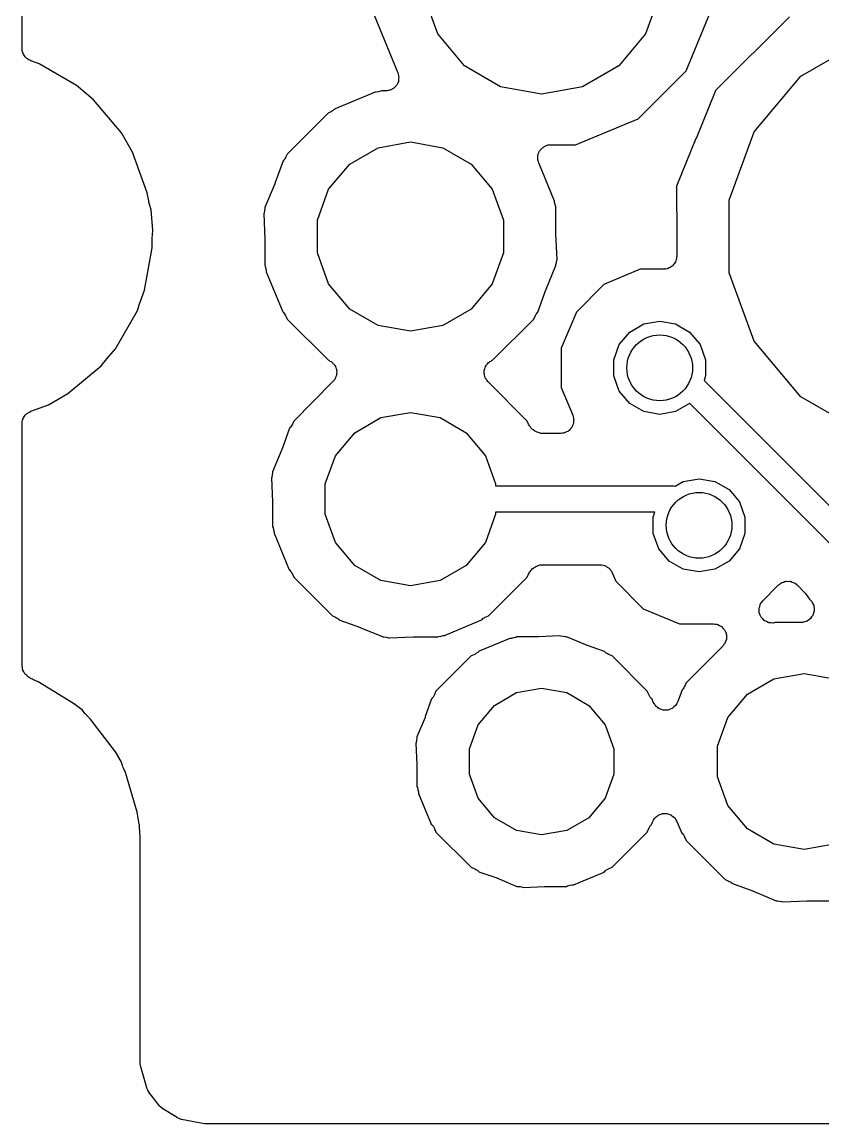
# Model space of a CAD drawing. Extents: x 240.1 to 314.9, y -176.2 to -102.8.
# Drawn here: x 240.08 to 247.83, y -176.23 to -165.56 of the extents above; entities that cross this region are included whole.
import ezdxf

# ---------------------------------------------------------------- set-up
doc = ezdxf.new("R2010")
doc.units = 0
doc.header["$MEASUREMENT"] = 0
doc.layers.add('BLACK', color=7, linetype='CONTINUOUS')

msp = doc.modelspace()

# ---------------------------------------------------------------- linework, layer by layer
at = {"layer": 'BLACK', "linetype": 'CONTINUOUS'}
for p, q in [((240.08, -165.82), (240.08, -163.356)), ((244.105, -165.68), (243.967, -165.302)), ((246.253, -165.302), (246.115, -165.68)), ((243.459, -165.428), (243.719, -166.055)), ((246.51, -166.035), (246.761, -165.428)), ((247.508, -165.514), (246.794, -166.228)), ((244.364, -165.989), (244.105, -165.68)), ((246.115, -165.68), (245.856, -165.989)), ((247.619, -166.089), (248.228, -165.737)), ((240.082, -165.831), (240.08, -165.82)), ((240.082, -165.842), (240.082, -165.831)), ((240.086, -165.852), (240.082, -165.842)), ((240.088, -165.863), (240.086, -165.852)), ((240.093, -165.873), (240.088, -165.863)), ((240.097, -165.883), (240.093, -165.873)), ((240.104, -165.892), (240.097, -165.883)), ((240.11, -165.902), (240.104, -165.892)), ((240.118, -165.909), (240.11, -165.902)), ((240.125, -165.917), (240.118, -165.909)), ((240.135, -165.923), (240.125, -165.917)), ((240.143, -165.93), (240.135, -165.923)), ((240.154, -165.934), (240.143, -165.93)), ((240.164, -165.939), (240.154, -165.934)), ((240.245, -165.969), (240.164, -165.939)), ((240.608, -166.178), (240.245, -165.969)), ((244.713, -166.191), (244.364, -165.989)), ((245.856, -165.989), (245.507, -166.191)), ((243.719, -166.055), (243.722, -166.069)), ((243.722, -166.069), (243.726, -166.082)), ((243.726, -166.082), (243.726, -166.09)), ((243.726, -166.09), (243.728, -166.099)), ((243.728, -166.099), (243.726, -166.112)), ((246.045, -166.5), (246.51, -166.035)), ((247.167, -166.628), (247.619, -166.089)), ((240.707, -166.262), (240.608, -166.178)), ((243.67, -166.211), (243.657, -166.217)), ((243.676, -166.206), (243.67, -166.211)), ((243.683, -166.201), (243.676, -166.206)), ((243.692, -166.191), (243.683, -166.201)), ((243.702, -166.181), (243.692, -166.191)), ((243.706, -166.174), (243.702, -166.181)), ((243.711, -166.168), (243.706, -166.174)), ((243.716, -166.155), (243.711, -166.168)), ((243.723, -166.142), (243.716, -166.155)), ((243.724, -166.134), (243.723, -166.142)), ((243.726, -166.126), (243.724, -166.134)), ((243.726, -166.112), (243.726, -166.126)), ((245.11, -166.261), (244.713, -166.191)), ((245.507, -166.191), (245.11, -166.261)), ((240.773, -166.317), (240.707, -166.262)), ((240.707, -166.262), (240.707, -166.262)), ((241.042, -166.638), (240.773, -166.317)), ((243.498, -166.244), (243.111, -166.405)), ((243.509, -166.244), (243.498, -166.244)), ((243.53, -166.239), (243.509, -166.244)), ((243.509, -166.244), (243.509, -166.244)), ((243.509, -166.244), (243.509, -166.244)), ((243.552, -166.234), (243.53, -166.239)), ((243.56, -166.231), (243.552, -166.234)), ((243.552, -166.234), (243.552, -166.234)), ((243.552, -166.234), (243.552, -166.234)), ((243.601, -166.231), (243.56, -166.231)), ((243.615, -166.229), (243.601, -166.231)), ((243.629, -166.228), (243.615, -166.229)), ((243.637, -166.225), (243.629, -166.228)), ((243.645, -166.223), (243.637, -166.225)), ((243.657, -166.217), (243.645, -166.223)), ((246.789, -166.236), (246.605, -166.692)), ((246.793, -166.23), (246.789, -166.236)), ((246.794, -166.228), (246.793, -166.23)), ((243.087, -166.425), (243.077, -166.429)), ((243.096, -166.417), (243.087, -166.425)), ((243.106, -166.411), (243.096, -166.417)), ((243.111, -166.405), (243.106, -166.411)), ((243.042, -166.446), (242.646, -166.842)), ((243.069, -166.434), (243.042, -166.446)), ((243.077, -166.429), (243.069, -166.434)), ((245.438, -166.751), (246.045, -166.5)), ((241.15, -166.825), (241.042, -166.638)), ((246.926, -167.288), (247.167, -166.628)), ((243.527, -166.78), (243.84, -166.725)), ((243.84, -166.725), (244.153, -166.78)), ((246.604, -166.692), (246.414, -167.152)), ((246.605, -166.692), (246.604, -166.692)), ((246.605, -166.692), (246.605, -166.692)), ((241.293, -167.218), (241.15, -166.825)), ((242.646, -166.842), (242.634, -166.869)), ((243.252, -166.939), (243.527, -166.78)), ((244.153, -166.78), (244.428, -166.939)), ((245.074, -166.856), (245.077, -166.848)), ((245.077, -166.848), (245.078, -166.84)), ((245.078, -166.84), (245.084, -166.828)), ((245.084, -166.828), (245.089, -166.814)), ((245.089, -166.814), (245.095, -166.808)), ((245.095, -166.808), (245.098, -166.801)), ((245.098, -166.801), (245.109, -166.791)), ((245.109, -166.791), (245.118, -166.781)), ((245.118, -166.781), (245.125, -166.777)), ((245.125, -166.777), (245.131, -166.771)), ((245.131, -166.771), (245.144, -166.766)), ((245.144, -166.766), (245.156, -166.759)), ((245.156, -166.759), (245.164, -166.757)), ((245.164, -166.757), (245.172, -166.754)), ((245.172, -166.754), (245.186, -166.753)), ((245.186, -166.753), (245.199, -166.751)), ((245.199, -166.751), (245.438, -166.751)), ((242.607, -166.909), (242.528, -167.126)), ((242.611, -166.906), (242.607, -166.909)), ((242.617, -166.896), (242.611, -166.906)), ((242.625, -166.887), (242.617, -166.896)), ((242.629, -166.877), (242.625, -166.887)), ((242.634, -166.869), (242.629, -166.877)), ((243.048, -167.183), (243.252, -166.939)), ((244.428, -166.939), (244.632, -167.183)), ((245.072, -166.884), (245.074, -166.87)), ((245.074, -166.892), (245.072, -166.884)), ((245.074, -166.87), (245.074, -166.856)), ((245.074, -166.9), (245.074, -166.892)), ((245.079, -166.913), (245.074, -166.9)), ((245.082, -166.927), (245.079, -166.913)), ((245.236, -167.298), (245.082, -166.927)), ((242.526, -167.131), (242.431, -167.36)), ((242.527, -167.128), (242.526, -167.131)), ((242.528, -167.126), (242.527, -167.128)), ((246.414, -167.152), (246.418, -167.65)), ((241.307, -167.295), (241.293, -167.218)), ((242.939, -167.481), (243.048, -167.183)), ((244.632, -167.183), (244.741, -167.481)), ((241.309, -167.301), (241.307, -167.295)), ((241.309, -167.306), (241.309, -167.301)), ((241.33, -167.382), (241.309, -167.306)), ((241.347, -167.58), (241.33, -167.382)), ((242.431, -167.368), (242.427, -167.39)), ((242.431, -167.36), (242.431, -167.368)), ((242.431, -167.368), (242.431, -167.368)), ((242.431, -167.368), (242.431, -167.368)), ((245.236, -167.309), (245.236, -167.298)), ((245.241, -167.33), (245.236, -167.309)), ((245.236, -167.309), (245.236, -167.309)), ((245.236, -167.309), (245.236, -167.309)), ((245.246, -167.352), (245.241, -167.33)), ((245.249, -167.36), (245.246, -167.352)), ((245.246, -167.352), (245.246, -167.352)), ((245.246, -167.352), (245.246, -167.352)), ((245.249, -167.608), (245.249, -167.36)), ((246.926, -167.992), (246.926, -167.288)), ((242.423, -167.411), (242.421, -167.419)), ((242.421, -167.419), (242.431, -167.667)), ((242.427, -167.39), (242.423, -167.411)), ((242.423, -167.411), (242.423, -167.411)), ((242.423, -167.411), (242.423, -167.411)), ((242.939, -167.799), (242.939, -167.481)), ((244.741, -167.481), (244.741, -167.799)), ((241.34, -167.658), (241.347, -167.58)), ((241.341, -167.664), (241.34, -167.658)), ((241.34, -167.669), (241.341, -167.664)), ((241.34, -167.748), (241.34, -167.669)), ((242.431, -167.667), (242.431, -167.67)), ((242.431, -167.67), (242.431, -167.672)), ((242.431, -167.672), (242.431, -167.92)), ((245.249, -167.61), (245.249, -167.608)), ((245.249, -167.613), (245.249, -167.61)), ((245.259, -167.861), (245.249, -167.613)), ((246.418, -167.65), (246.418, -167.65)), ((246.418, -167.65), (246.418, -167.651)), ((246.418, -167.651), (246.418, -167.831)), ((241.267, -168.16), (241.34, -167.748)), ((243.048, -168.097), (242.939, -167.799)), ((244.741, -167.799), (244.632, -168.097)), ((245.249, -167.912), (245.253, -167.89)), ((245.249, -167.92), (245.249, -167.912)), ((245.249, -167.912), (245.249, -167.912)), ((245.249, -167.912), (245.249, -167.912)), ((245.253, -167.89), (245.257, -167.869)), ((245.257, -167.869), (245.259, -167.861)), ((245.257, -167.869), (245.257, -167.869)), ((245.257, -167.869), (245.257, -167.869)), ((246.388, -167.912), (246.38, -167.919)), ((246.394, -167.903), (246.388, -167.912)), ((246.401, -167.894), (246.394, -167.903)), ((246.405, -167.884), (246.401, -167.894)), ((246.41, -167.874), (246.405, -167.884)), ((246.412, -167.863), (246.41, -167.874)), ((246.416, -167.853), (246.412, -167.863)), ((246.418, -167.831), (246.416, -167.841)), ((246.416, -167.841), (246.416, -167.853)), ((242.431, -167.92), (242.434, -167.928)), ((242.434, -167.928), (242.434, -167.928)), ((242.434, -167.928), (242.434, -167.928)), ((242.434, -167.928), (242.439, -167.95)), ((242.439, -167.95), (242.444, -167.971)), ((242.444, -167.971), (242.444, -167.971)), ((242.444, -167.971), (242.444, -167.971)), ((242.444, -167.971), (242.444, -167.982)), ((242.444, -167.982), (242.605, -168.369)), ((245.154, -168.149), (245.249, -167.92)), ((246.064, -167.957), (245.713, -168.103)), ((246.291, -167.957), (246.064, -167.957)), ((246.302, -167.956), (246.291, -167.957)), ((246.313, -167.956), (246.302, -167.956)), ((246.324, -167.952), (246.313, -167.956)), ((246.335, -167.95), (246.324, -167.952)), ((246.344, -167.944), (246.335, -167.95)), ((246.355, -167.94), (246.344, -167.944)), ((246.363, -167.933), (246.355, -167.94)), ((246.373, -167.928), (246.363, -167.933)), ((246.38, -167.919), (246.373, -167.928)), ((247.167, -168.652), (246.926, -167.992)), ((243.252, -168.341), (243.048, -168.097)), ((244.632, -168.097), (244.428, -168.341)), ((245.713, -168.103), (245.446, -168.37)), ((241.215, -168.301), (241.267, -168.16)), ((245.073, -168.371), (245.152, -168.154)), ((245.152, -168.154), (245.153, -168.152)), ((245.153, -168.152), (245.154, -168.149)), ((241.193, -168.363), (241.203, -168.335)), ((241.203, -168.335), (241.215, -168.301)), ((241.203, -168.335), (241.203, -168.335)), ((241.215, -168.301), (241.215, -168.301)), ((243.527, -168.5), (243.252, -168.341)), ((244.428, -168.341), (244.153, -168.5)), ((240.984, -168.726), (241.193, -168.363)), ((242.605, -168.369), (242.611, -168.374)), ((242.611, -168.374), (242.617, -168.384)), ((242.617, -168.384), (242.625, -168.393)), ((242.625, -168.393), (242.629, -168.403)), ((242.629, -168.403), (242.634, -168.411)), ((242.634, -168.411), (242.646, -168.438)), ((242.646, -168.438), (243.042, -168.834)), ((244.638, -168.834), (245.034, -168.438)), ((245.034, -168.438), (245.046, -168.411)), ((245.046, -168.411), (245.051, -168.403)), ((245.051, -168.403), (245.055, -168.393)), ((245.055, -168.393), (245.063, -168.384)), ((245.063, -168.384), (245.069, -168.374)), ((245.069, -168.374), (245.073, -168.371)), ((245.446, -168.37), (245.3, -168.721)), ((243.84, -168.555), (243.527, -168.5)), ((244.153, -168.5), (243.84, -168.555)), ((245.963, -168.564), (246.099, -168.486)), ((246.099, -168.486), (246.253, -168.459)), ((246.253, -168.459), (246.407, -168.486)), ((246.407, -168.486), (246.543, -168.564)), ((245.862, -168.684), (245.963, -168.564)), ((246.543, -168.564), (246.644, -168.684)), ((247.619, -169.191), (247.167, -168.652)), ((240.902, -168.823), (240.984, -168.726)), ((245.3, -168.721), (245.3, -169.099)), ((245.808, -168.832), (245.862, -168.684)), ((246.644, -168.684), (246.697, -168.832)), ((240.845, -168.891), (240.902, -168.823)), ((240.902, -168.823), (240.902, -168.823)), ((243.042, -168.834), (243.049, -168.837)), ((243.049, -168.837), (243.06, -168.845)), ((243.06, -168.845), (243.073, -168.85)), ((243.073, -168.85), (243.079, -168.856)), ((243.079, -168.856), (243.086, -168.861)), ((243.086, -168.861), (243.094, -168.872)), ((243.094, -168.872), (243.104, -168.882)), ((244.576, -168.882), (244.586, -168.872)), ((244.586, -168.872), (244.594, -168.861)), ((244.594, -168.861), (244.601, -168.856)), ((244.601, -168.856), (244.607, -168.85)), ((244.607, -168.85), (244.62, -168.845)), ((244.62, -168.845), (244.631, -168.837)), ((244.631, -168.837), (244.638, -168.834)), ((245.808, -168.988), (245.808, -168.832)), ((246.697, -168.832), (246.697, -168.988)), ((240.524, -169.16), (240.845, -168.891)), ((243.104, -168.882), (243.108, -168.889)), ((243.108, -168.889), (243.113, -168.896)), ((243.113, -168.896), (243.117, -168.909)), ((243.117, -168.909), (243.123, -168.922)), ((243.124, -168.982), (243.119, -168.995)), ((243.123, -168.922), (243.123, -168.93)), ((243.123, -168.93), (243.126, -168.938)), ((243.127, -168.966), (243.124, -168.974)), ((243.124, -168.974), (243.124, -168.982)), ((243.126, -168.938), (243.125, -168.952)), ((243.125, -168.952), (243.127, -168.966)), ((244.553, -168.966), (244.555, -168.952)), ((244.556, -168.974), (244.553, -168.966)), ((244.554, -168.938), (244.557, -168.93)), ((244.555, -168.952), (244.554, -168.938)), ((244.556, -168.982), (244.556, -168.974)), ((244.561, -168.995), (244.556, -168.982)), ((244.557, -168.922), (244.563, -168.909)), ((244.557, -168.93), (244.557, -168.922)), ((244.563, -168.909), (244.567, -168.896)), ((244.567, -168.896), (244.572, -168.889)), ((244.572, -168.889), (244.576, -168.882)), ((243.09, -169.044), (242.71, -169.425)), ((243.098, -169.033), (243.09, -169.044)), ((243.107, -169.023), (243.098, -169.033)), ((243.11, -169.015), (243.107, -169.023)), ((243.115, -169.008), (243.11, -169.015)), ((243.119, -168.995), (243.115, -169.008)), ((244.565, -169.008), (244.561, -168.995)), ((244.57, -169.015), (244.565, -169.008)), ((244.573, -169.023), (244.57, -169.015)), ((244.582, -169.033), (244.573, -169.023)), ((244.59, -169.044), (244.582, -169.033)), ((244.97, -169.425), (244.59, -169.044)), ((245.862, -169.136), (245.808, -168.988)), ((246.697, -168.988), (246.682, -169.032)), ((246.682, -169.032), (248.211, -170.561)), ((240.337, -169.268), (240.524, -169.16)), ((245.3, -169.099), (245.412, -169.369)), ((245.963, -169.256), (245.862, -169.136)), ((248.228, -169.543), (247.619, -169.191)), ((240.164, -169.331), (240.337, -169.268)), ((246.099, -169.334), (245.963, -169.256)), ((246.543, -169.256), (246.407, -169.334)), ((246.545, -169.254), (246.543, -169.256)), ((248.064, -170.774), (246.545, -169.254)), ((240.086, -169.418), (240.088, -169.407)), ((240.088, -169.407), (240.093, -169.398)), ((240.093, -169.398), (240.097, -169.387)), ((240.097, -169.387), (240.104, -169.379)), ((240.104, -169.379), (240.11, -169.369)), ((240.11, -169.369), (240.118, -169.362)), ((240.118, -169.362), (240.125, -169.353)), ((240.125, -169.353), (240.135, -169.348)), ((240.135, -169.348), (240.143, -169.341)), ((240.143, -169.341), (240.154, -169.337)), ((240.154, -169.337), (240.164, -169.331)), ((243.301, -169.538), (243.553, -169.392)), ((243.553, -169.392), (243.84, -169.342)), ((243.84, -169.342), (244.127, -169.392)), ((244.127, -169.392), (244.379, -169.538)), ((245.412, -169.369), (245.415, -169.383)), ((245.415, -169.383), (245.42, -169.396)), ((245.42, -169.396), (245.42, -169.404)), ((245.42, -169.404), (245.422, -169.412)), ((246.253, -169.361), (246.099, -169.334)), ((246.407, -169.334), (246.253, -169.361)), ((240.08, -169.451), (240.082, -169.44)), ((240.08, -171.792), (240.08, -169.451)), ((240.082, -169.429), (240.086, -169.418)), ((240.082, -169.44), (240.082, -169.429)), ((242.67, -169.495), (242.597, -169.695)), ((242.673, -169.492), (242.67, -169.495)), ((242.679, -169.483), (242.673, -169.492)), ((242.687, -169.475), (242.679, -169.483)), ((242.691, -169.464), (242.687, -169.475)), ((242.697, -169.455), (242.691, -169.464)), ((242.71, -169.425), (242.697, -169.455)), ((244.983, -169.455), (244.97, -169.425)), ((244.989, -169.464), (244.983, -169.455)), ((244.993, -169.475), (244.989, -169.464)), ((245.001, -169.483), (244.993, -169.475)), ((245.007, -169.492), (245.001, -169.483)), ((245.016, -169.499), (245.007, -169.492)), ((245.023, -169.507), (245.016, -169.499)), ((245.033, -169.512), (245.023, -169.507)), ((245.035, -169.514), (245.033, -169.512)), ((245.036, -169.515), (245.035, -169.514)), ((245.039, -169.517), (245.036, -169.515)), ((245.042, -169.519), (245.039, -169.517)), ((245.377, -169.515), (245.369, -169.519)), ((245.386, -169.505), (245.377, -169.515)), ((245.396, -169.495), (245.386, -169.505)), ((245.4, -169.488), (245.396, -169.495)), ((245.405, -169.481), (245.4, -169.488)), ((245.41, -169.468), (245.405, -169.481)), ((245.416, -169.456), (245.41, -169.468)), ((245.417, -169.448), (245.416, -169.456)), ((245.42, -169.44), (245.417, -169.448)), ((245.422, -169.412), (245.42, -169.426)), ((245.42, -169.426), (245.42, -169.44)), ((243.114, -169.761), (243.301, -169.538)), ((244.379, -169.538), (244.566, -169.761)), ((245.043, -169.519), (245.042, -169.519)), ((245.048, -169.522), (245.043, -169.519)), ((245.059, -169.531), (245.048, -169.522)), ((245.067, -169.533), (245.059, -169.531)), ((245.075, -169.537), (245.067, -169.533)), ((245.088, -169.54), (245.075, -169.537)), ((245.101, -169.544), (245.088, -169.54)), ((245.11, -169.544), (245.101, -169.544)), ((245.118, -169.545), (245.11, -169.544)), ((245.295, -169.545), (245.118, -169.545)), ((245.309, -169.543), (245.295, -169.545)), ((245.322, -169.542), (245.309, -169.543)), ((245.33, -169.539), (245.322, -169.542)), ((245.338, -169.537), (245.33, -169.539)), ((245.35, -169.53), (245.338, -169.537)), ((245.363, -169.525), (245.35, -169.53)), ((245.369, -169.519), (245.363, -169.525)), ((242.595, -169.701), (242.506, -169.915)), ((242.596, -169.698), (242.595, -169.701)), ((242.597, -169.695), (242.596, -169.698)), ((243.014, -170.034), (243.114, -169.761)), ((244.566, -169.761), (244.665, -170.034)), ((242.506, -169.924), (242.503, -169.946)), ((242.506, -169.915), (242.506, -169.924)), ((242.499, -169.967), (242.496, -169.977)), ((242.496, -169.977), (242.506, -170.208)), ((242.503, -169.946), (242.499, -169.967)), ((243.014, -170.326), (243.014, -170.034)), ((244.665, -170.034), (244.665, -170.053)), ((246.402, -170.054), (246.48, -170.01)), ((246.48, -170.01), (246.634, -169.983)), ((246.634, -169.983), (246.788, -170.01)), ((246.788, -170.01), (246.924, -170.088)), ((244.665, -170.053), (246.374, -170.053)), ((246.374, -170.053), (246.391, -170.052)), ((246.391, -170.052), (246.402, -170.054)), ((246.924, -170.088), (247.025, -170.208)), ((242.506, -170.208), (242.506, -170.211)), ((242.506, -170.211), (242.506, -170.214)), ((242.506, -170.214), (242.506, -170.445)), ((247.025, -170.208), (247.078, -170.356)), ((243.114, -170.599), (243.014, -170.326)), ((244.665, -170.326), (244.566, -170.599)), ((246.207, -170.307), (244.665, -170.307)), ((244.665, -170.307), (244.665, -170.326)), ((246.189, -170.356), (246.207, -170.307)), ((246.189, -170.512), (246.189, -170.356)), ((247.078, -170.356), (247.078, -170.512)), ((242.506, -170.445), (242.51, -170.454)), ((242.51, -170.454), (242.515, -170.476)), ((242.515, -170.476), (242.52, -170.497)), ((242.52, -170.497), (242.52, -170.509)), ((242.52, -170.509), (242.667, -170.863)), ((246.243, -170.66), (246.189, -170.512)), ((247.078, -170.512), (247.025, -170.66)), ((243.301, -170.822), (243.114, -170.599)), ((244.566, -170.599), (244.379, -170.822)), ((246.344, -170.78), (246.243, -170.66)), ((247.025, -170.66), (246.924, -170.78)), ((246.48, -170.858), (246.344, -170.78)), ((246.924, -170.78), (246.788, -170.858)), ((242.667, -170.863), (242.673, -170.868)), ((242.673, -170.868), (242.679, -170.877)), ((242.679, -170.877), (242.687, -170.885)), ((242.687, -170.885), (242.691, -170.896)), ((242.691, -170.896), (242.697, -170.905)), ((243.553, -170.968), (243.301, -170.822)), ((244.379, -170.822), (244.127, -170.968)), ((244.983, -170.905), (244.989, -170.896)), ((244.989, -170.896), (244.993, -170.885)), ((244.993, -170.885), (245.001, -170.877)), ((245.001, -170.877), (245.007, -170.868)), ((245.007, -170.868), (245.016, -170.861)), ((245.016, -170.861), (245.023, -170.853)), ((245.023, -170.853), (245.033, -170.848)), ((245.033, -170.848), (245.034, -170.847)), ((245.034, -170.847), (245.036, -170.845)), ((245.036, -170.845), (245.041, -170.842)), ((245.041, -170.842), (245.042, -170.841)), ((245.042, -170.841), (245.045, -170.839)), ((245.042, -170.841), (245.042, -170.841)), ((245.045, -170.839), (245.054, -170.832)), ((245.054, -170.832), (245.064, -170.828)), ((245.064, -170.828), (245.074, -170.823)), ((245.074, -170.823), (245.085, -170.821)), ((245.085, -170.821), (245.095, -170.817)), ((245.095, -170.817), (245.107, -170.817)), ((245.107, -170.817), (245.118, -170.815)), ((245.118, -170.815), (245.676, -170.815)), ((245.676, -170.815), (245.684, -170.816)), ((245.684, -170.816), (245.693, -170.816)), ((245.693, -170.816), (245.706, -170.82)), ((245.706, -170.82), (245.719, -170.823)), ((245.719, -170.823), (245.727, -170.827)), ((245.727, -170.827), (245.735, -170.829)), ((245.735, -170.829), (245.746, -170.838)), ((245.746, -170.838), (245.758, -170.845)), ((245.758, -170.845), (245.763, -170.851)), ((245.763, -170.851), (245.77, -170.856)), ((245.77, -170.856), (245.777, -170.868)), ((245.777, -170.868), (245.786, -170.879)), ((245.786, -170.879), (245.789, -170.886)), ((245.789, -170.886), (245.793, -170.893)), ((245.793, -170.893), (245.827, -170.974)), ((246.634, -170.885), (246.48, -170.858)), ((246.788, -170.858), (246.634, -170.885)), ((242.697, -170.905), (242.71, -170.935)), ((242.71, -170.935), (243.085, -171.31)), ((243.84, -171.018), (243.553, -170.968)), ((244.127, -170.968), (243.84, -171.018)), ((244.595, -171.31), (244.97, -170.935)), ((244.97, -170.935), (244.983, -170.905)), ((245.827, -170.974), (246.094, -171.241)), ((247.404, -171.011), (247.413, -171.005)), ((247.413, -171.005), (247.421, -170.997)), ((247.421, -170.997), (247.431, -170.992)), ((247.431, -170.992), (247.44, -170.986)), ((247.44, -170.986), (247.451, -170.983)), ((247.451, -170.983), (247.461, -170.978)), ((247.461, -170.978), (247.472, -170.977)), ((247.472, -170.977), (247.482, -170.975)), ((247.482, -170.975), (247.494, -170.976)), ((247.494, -170.976), (247.505, -170.975)), ((247.505, -170.975), (247.515, -170.977)), ((247.515, -170.977), (247.526, -170.978)), ((247.526, -170.978), (247.536, -170.983)), ((247.536, -170.983), (247.547, -170.986)), ((247.547, -170.986), (247.556, -170.992)), ((247.556, -170.992), (247.566, -170.997)), ((247.566, -170.997), (247.574, -171.005)), ((247.574, -171.005), (247.583, -171.011)), ((247.252, -171.163), (247.404, -171.011)), ((247.583, -171.011), (247.656, -171.084)), ((247.656, -171.084), (247.663, -171.094)), ((247.663, -171.094), (247.672, -171.103)), ((247.672, -171.103), (247.702, -171.148)), ((247.215, -171.237), (247.221, -171.218)), ((247.221, -171.218), (247.226, -171.2)), ((247.226, -171.2), (247.228, -171.197)), ((247.228, -171.197), (247.229, -171.195)), ((247.229, -171.195), (247.241, -171.179)), ((247.241, -171.179), (247.252, -171.163)), ((247.702, -171.148), (247.712, -171.159)), ((247.712, -171.159), (247.725, -171.171)), ((247.725, -171.171), (247.727, -171.175)), ((247.727, -171.175), (247.729, -171.178)), ((247.729, -171.178), (247.736, -171.195)), ((247.736, -171.195), (247.744, -171.211)), ((247.744, -171.211), (247.745, -171.215)), ((247.745, -171.215), (247.746, -171.219)), ((247.746, -171.219), (247.747, -171.237)), ((243.085, -171.31), (243.115, -171.323)), ((243.115, -171.323), (243.124, -171.329)), ((243.124, -171.329), (243.135, -171.333)), ((244.545, -171.333), (244.556, -171.329)), ((244.556, -171.329), (244.565, -171.323)), ((244.565, -171.323), (244.595, -171.31)), ((246.094, -171.241), (246.445, -171.386)), ((247.216, -171.239), (247.215, -171.237)), ((247.215, -171.242), (247.216, -171.239)), ((247.217, -171.261), (247.215, -171.242)), ((247.217, -171.281), (247.217, -171.261)), ((247.218, -171.283), (247.217, -171.281)), ((247.219, -171.286), (247.218, -171.283)), ((247.227, -171.304), (247.219, -171.286)), ((247.234, -171.321), (247.227, -171.304)), ((247.236, -171.324), (247.234, -171.321)), ((247.237, -171.326), (247.236, -171.324)), ((247.251, -171.34), (247.237, -171.326)), ((247.724, -171.319), (247.714, -171.334)), ((247.735, -171.305), (247.724, -171.319)), ((247.736, -171.301), (247.735, -171.305)), ((247.739, -171.298), (247.736, -171.301)), ((247.743, -171.28), (247.739, -171.298)), ((247.748, -171.263), (247.743, -171.28)), ((247.747, -171.237), (247.749, -171.255)), ((247.749, -171.255), (247.748, -171.259)), ((247.748, -171.259), (247.748, -171.263)), ((243.135, -171.333), (243.143, -171.341)), ((243.143, -171.341), (243.152, -171.347)), ((243.152, -171.347), (243.155, -171.35)), ((243.155, -171.35), (243.355, -171.423)), ((243.355, -171.423), (243.358, -171.424)), ((243.358, -171.424), (243.361, -171.425)), ((243.361, -171.425), (243.575, -171.513)), ((244.169, -171.5), (244.523, -171.353)), ((244.523, -171.353), (244.528, -171.347)), ((244.528, -171.347), (244.537, -171.341)), ((244.537, -171.341), (244.545, -171.333)), ((246.445, -171.386), (246.773, -171.386)), ((246.773, -171.386), (246.789, -171.389)), ((246.789, -171.389), (246.806, -171.391)), ((246.806, -171.391), (246.811, -171.393)), ((246.811, -171.393), (246.817, -171.394)), ((246.817, -171.394), (246.831, -171.402)), ((246.831, -171.402), (246.846, -171.409)), ((246.846, -171.409), (246.85, -171.413)), ((246.85, -171.413), (246.855, -171.416)), ((246.855, -171.416), (246.865, -171.429)), ((246.865, -171.429), (246.877, -171.441)), ((247.264, -171.354), (247.251, -171.34)), ((247.267, -171.355), (247.264, -171.354)), ((247.269, -171.357), (247.267, -171.355)), ((247.286, -171.365), (247.269, -171.357)), ((247.303, -171.374), (247.286, -171.365)), ((247.306, -171.375), (247.303, -171.374)), ((247.309, -171.376), (247.306, -171.375)), ((247.328, -171.378), (247.309, -171.376)), ((247.347, -171.38), (247.328, -171.378)), ((247.35, -171.38), (247.347, -171.38)), ((247.352, -171.38), (247.35, -171.38)), ((247.371, -171.375), (247.352, -171.38)), ((247.375, -171.374), (247.371, -171.375)), ((247.617, -171.374), (247.375, -171.374)), ((247.619, -171.373), (247.617, -171.374)), ((247.622, -171.374), (247.619, -171.373)), ((247.628, -171.373), (247.622, -171.374)), ((247.632, -171.373), (247.628, -171.373)), ((247.636, -171.373), (247.632, -171.373)), ((247.654, -171.368), (247.636, -171.373)), ((247.671, -171.364), (247.654, -171.368)), ((247.675, -171.362), (247.671, -171.364)), ((247.679, -171.36), (247.675, -171.362)), ((247.693, -171.35), (247.679, -171.36)), ((247.708, -171.34), (247.693, -171.35)), ((247.711, -171.337), (247.708, -171.34)), ((247.714, -171.334), (247.711, -171.337)), ((243.575, -171.513), (243.584, -171.513)), ((243.584, -171.513), (243.606, -171.517)), ((243.606, -171.517), (243.627, -171.521)), ((243.627, -171.521), (243.628, -171.521)), ((243.628, -171.521), (243.628, -171.521)), ((243.628, -171.521), (243.628, -171.521)), ((243.628, -171.521), (243.637, -171.524)), ((243.637, -171.524), (243.868, -171.514)), ((243.868, -171.514), (243.871, -171.514)), ((243.871, -171.514), (243.874, -171.513)), ((243.874, -171.513), (244.105, -171.513)), ((244.105, -171.513), (244.114, -171.51)), ((244.114, -171.51), (244.136, -171.505)), ((244.136, -171.505), (244.157, -171.5)), ((244.157, -171.5), (244.169, -171.5)), ((244.801, -171.528), (244.505, -171.651)), ((244.817, -171.528), (244.801, -171.528)), ((244.838, -171.523), (244.817, -171.528)), ((244.859, -171.518), (244.838, -171.523)), ((244.87, -171.513), (244.859, -171.518)), ((245.074, -171.513), (244.87, -171.513)), ((245.077, -171.513), (245.074, -171.513)), ((245.081, -171.513), (245.077, -171.513)), ((245.284, -171.502), (245.081, -171.513)), ((245.296, -171.506), (245.284, -171.502)), ((245.317, -171.51), (245.296, -171.506)), ((245.338, -171.513), (245.317, -171.51)), ((245.35, -171.513), (245.338, -171.513)), ((245.538, -171.591), (245.35, -171.513)), ((246.877, -171.441), (246.879, -171.446)), ((246.879, -171.446), (246.883, -171.45)), ((246.883, -171.45), (246.889, -171.466)), ((246.889, -171.466), (246.896, -171.481)), ((246.898, -171.536), (246.892, -171.551)), ((246.896, -171.481), (246.896, -171.486)), ((246.896, -171.486), (246.898, -171.491)), ((246.898, -171.491), (246.898, -171.508)), ((246.898, -171.508), (246.9, -171.525)), ((246.9, -171.525), (246.898, -171.53)), ((246.898, -171.53), (246.898, -171.536)), ((245.542, -171.592), (245.538, -171.591)), ((245.545, -171.594), (245.542, -171.592)), ((245.718, -171.655), (245.545, -171.594)), ((246.863, -171.603), (246.509, -171.957)), ((246.872, -171.59), (246.863, -171.603)), ((246.883, -171.577), (246.872, -171.59)), ((246.885, -171.572), (246.883, -171.577)), ((246.888, -171.567), (246.885, -171.572)), ((246.892, -171.551), (246.888, -171.567)), ((244.427, -171.697), (244.087, -172.037)), ((244.462, -171.683), (244.427, -171.697)), ((244.474, -171.675), (244.462, -171.683)), ((244.487, -171.669), (244.474, -171.675)), ((244.492, -171.663), (244.487, -171.669)), ((244.499, -171.659), (244.492, -171.663)), ((244.505, -171.651), (244.499, -171.659)), ((245.721, -171.659), (245.718, -171.655)), ((245.728, -171.663), (245.721, -171.659)), ((245.733, -171.669), (245.728, -171.663)), ((245.746, -171.675), (245.733, -171.669)), ((245.758, -171.683), (245.746, -171.675)), ((245.793, -171.697), (245.758, -171.683)), ((246.133, -172.037), (245.793, -171.697)), ((240.083, -171.811), (240.08, -171.792)), ((240.086, -171.83), (240.083, -171.811)), ((240.087, -171.833), (240.086, -171.83)), ((240.088, -171.835), (240.087, -171.833)), ((240.097, -171.852), (240.088, -171.835)), ((240.107, -171.87), (240.097, -171.852)), ((240.108, -171.871), (240.107, -171.87)), ((240.11, -171.873), (240.108, -171.871)), ((240.125, -171.886), (240.11, -171.873)), ((240.139, -171.899), (240.125, -171.886)), ((240.17, -171.918), (240.139, -171.899)), ((240.181, -171.923), (240.17, -171.918)), ((240.192, -171.93), (240.181, -171.923)), ((240.236, -171.947), (240.192, -171.93)), ((240.577, -172.157), (240.236, -171.947)), ((246.509, -171.957), (246.497, -171.987)), ((247.103, -172.068), (247.359, -171.92)), ((247.359, -171.92), (247.65, -171.869)), ((247.65, -171.869), (247.941, -171.92)), ((244.073, -172.072), (244.065, -172.084)), ((244.087, -172.037), (244.073, -172.072)), ((244.654, -172.177), (244.867, -172.053)), ((244.867, -172.053), (245.11, -172.011)), ((245.11, -172.011), (245.353, -172.053)), ((245.353, -172.053), (245.566, -172.177)), ((246.147, -172.072), (246.133, -172.037)), ((246.155, -172.084), (246.147, -172.072)), ((246.469, -172.027), (246.428, -172.14)), ((246.473, -172.024), (246.469, -172.027)), ((246.479, -172.015), (246.473, -172.024)), ((246.486, -172.007), (246.479, -172.015)), ((246.491, -171.996), (246.486, -172.007)), ((246.497, -171.987), (246.491, -171.996)), ((246.913, -172.294), (247.103, -172.068)), ((240.664, -172.223), (240.577, -172.157)), ((244.045, -172.112), (243.984, -172.285)), ((244.049, -172.109), (244.045, -172.112)), ((244.053, -172.102), (244.049, -172.109)), ((244.059, -172.097), (244.053, -172.102)), ((244.065, -172.084), (244.059, -172.097)), ((244.496, -172.365), (244.654, -172.177)), ((245.566, -172.177), (245.724, -172.365)), ((246.161, -172.097), (246.155, -172.084)), ((246.167, -172.102), (246.161, -172.097)), ((246.171, -172.109), (246.167, -172.102)), ((246.179, -172.115), (246.171, -172.109)), ((246.191, -172.146), (246.179, -172.115)), ((246.202, -172.162), (246.191, -172.146)), ((246.212, -172.179), (246.202, -172.162)), ((246.214, -172.181), (246.212, -172.179)), ((246.215, -172.183), (246.214, -172.181)), ((246.231, -172.195), (246.215, -172.183)), ((246.406, -172.178), (246.391, -172.191)), ((246.408, -172.176), (246.406, -172.178)), ((246.41, -172.174), (246.408, -172.176)), ((246.418, -172.157), (246.41, -172.174)), ((246.428, -172.14), (246.418, -172.157)), ((240.689, -172.256), (240.664, -172.223)), ((240.698, -172.265), (240.689, -172.256)), ((240.706, -172.275), (240.698, -172.265)), ((240.741, -172.307), (240.706, -172.275)), ((243.982, -172.288), (243.981, -172.292)), ((243.984, -172.285), (243.982, -172.288)), ((246.245, -172.207), (246.231, -172.195)), ((246.248, -172.208), (246.245, -172.207)), ((246.25, -172.21), (246.248, -172.208)), ((246.269, -172.215), (246.25, -172.21)), ((246.287, -172.222), (246.269, -172.215)), ((246.29, -172.222), (246.287, -172.222)), ((246.292, -172.223), (246.29, -172.222)), ((246.312, -172.222), (246.292, -172.223)), ((246.331, -172.222), (246.312, -172.222)), ((246.334, -172.221), (246.331, -172.222)), ((246.336, -172.221), (246.334, -172.221)), ((246.354, -172.214), (246.336, -172.221)), ((246.372, -172.207), (246.354, -172.214)), ((246.375, -172.205), (246.372, -172.207)), ((246.377, -172.204), (246.375, -172.205)), ((246.391, -172.191), (246.377, -172.204)), ((240.984, -172.626), (240.741, -172.307)), ((243.981, -172.292), (243.903, -172.48)), ((244.411, -172.597), (244.496, -172.365)), ((245.724, -172.365), (245.808, -172.597)), ((246.812, -172.572), (246.913, -172.294)), ((243.903, -172.492), (243.9, -172.513)), ((243.903, -172.48), (243.903, -172.492)), ((243.896, -172.534), (243.892, -172.546)), ((243.892, -172.546), (243.903, -172.749)), ((243.9, -172.513), (243.896, -172.534)), ((244.411, -172.843), (244.411, -172.597)), ((245.808, -172.597), (245.808, -172.843)), ((246.812, -172.868), (246.812, -172.572)), ((241.041, -172.719), (240.984, -172.626)), ((241.052, -172.759), (241.041, -172.719)), ((241.057, -172.77), (241.052, -172.759)), ((241.061, -172.782), (241.057, -172.77)), ((241.082, -172.824), (241.061, -172.782)), ((243.903, -172.749), (243.903, -172.753)), ((243.903, -172.753), (243.903, -172.756)), ((243.903, -172.756), (243.903, -172.96)), ((241.194, -173.209), (241.082, -172.824)), ((244.496, -173.075), (244.411, -172.843)), ((245.808, -172.843), (245.724, -173.075)), ((246.913, -173.146), (246.812, -172.868)), ((243.903, -172.96), (243.908, -172.971)), ((243.908, -172.971), (243.913, -172.992)), ((243.913, -172.992), (243.918, -173.013)), ((243.918, -173.013), (243.918, -173.029)), ((243.918, -173.029), (244.041, -173.325)), ((244.654, -173.263), (244.496, -173.075)), ((245.724, -173.075), (245.566, -173.263)), ((241.215, -173.325), (241.194, -173.209)), ((246.22, -173.254), (246.234, -173.241)), ((246.234, -173.241), (246.236, -173.24)), ((246.236, -173.24), (246.238, -173.239)), ((246.238, -173.239), (246.257, -173.231)), ((246.257, -173.231), (246.275, -173.224)), ((246.275, -173.224), (246.277, -173.224)), ((246.277, -173.224), (246.279, -173.223)), ((246.279, -173.223), (246.299, -173.223)), ((246.299, -173.223), (246.319, -173.222)), ((246.319, -173.222), (246.321, -173.223)), ((246.321, -173.223), (246.323, -173.223)), ((246.323, -173.223), (246.342, -173.229)), ((246.342, -173.229), (246.361, -173.235)), ((246.361, -173.235), (246.363, -173.236)), ((246.363, -173.236), (246.365, -173.237)), ((246.365, -173.237), (246.38, -173.25)), ((247.103, -173.372), (246.913, -173.146)), ((241.216, -173.333), (241.215, -173.325)), ((241.217, -173.354), (241.216, -173.333)), ((241.217, -173.355), (241.217, -173.354)), ((241.22, -173.404), (241.217, -173.355)), ((244.041, -173.325), (244.049, -173.331)), ((244.049, -173.331), (244.053, -173.338)), ((244.053, -173.338), (244.059, -173.343)), ((244.059, -173.343), (244.065, -173.356)), ((244.867, -173.386), (244.654, -173.263)), ((245.566, -173.263), (245.353, -173.386)), ((246.155, -173.356), (246.161, -173.343)), ((246.161, -173.343), (246.167, -173.338)), ((246.167, -173.338), (246.171, -173.331)), ((246.171, -173.331), (246.175, -173.328)), ((246.175, -173.328), (246.183, -173.306)), ((246.183, -173.306), (246.193, -173.288)), ((246.193, -173.288), (246.202, -173.27)), ((246.202, -173.27), (246.204, -173.269)), ((246.204, -173.269), (246.205, -173.267)), ((246.205, -173.267), (246.22, -173.254)), ((246.38, -173.25), (246.396, -173.262)), ((246.396, -173.262), (246.397, -173.264)), ((246.397, -173.264), (246.399, -173.265)), ((246.399, -173.265), (246.409, -173.282)), ((246.409, -173.282), (246.42, -173.299)), ((246.42, -173.299), (246.466, -173.411)), ((241.222, -173.413), (241.22, -173.404)), ((241.222, -173.423), (241.222, -173.413)), ((241.223, -173.427), (241.222, -173.423)), ((241.223, -175.624), (241.223, -173.427)), ((244.065, -173.356), (244.073, -173.368)), ((244.073, -173.368), (244.087, -173.403)), ((244.087, -173.403), (244.427, -173.743)), ((245.11, -173.429), (244.867, -173.386)), ((245.353, -173.386), (245.11, -173.429)), ((245.793, -173.743), (246.133, -173.403)), ((246.133, -173.403), (246.147, -173.368)), ((246.147, -173.368), (246.155, -173.356)), ((246.466, -173.411), (246.473, -173.416)), ((246.473, -173.416), (246.479, -173.425)), ((246.479, -173.425), (246.486, -173.433)), ((246.486, -173.433), (246.491, -173.444)), ((246.491, -173.444), (246.497, -173.453)), ((246.497, -173.453), (246.509, -173.483)), ((247.359, -173.52), (247.103, -173.372)), ((246.509, -173.483), (246.887, -173.861)), ((247.65, -173.571), (247.359, -173.52)), ((247.941, -173.52), (247.65, -173.571)), ((244.427, -173.743), (244.462, -173.757)), ((244.462, -173.757), (244.474, -173.765)), ((244.474, -173.765), (244.487, -173.771)), ((244.487, -173.771), (244.492, -173.777)), ((244.492, -173.777), (244.499, -173.781)), ((244.499, -173.781), (244.502, -173.785)), ((245.715, -173.789), (245.721, -173.781)), ((245.721, -173.781), (245.728, -173.777)), ((245.728, -173.777), (245.733, -173.771)), ((245.733, -173.771), (245.746, -173.765)), ((245.746, -173.765), (245.758, -173.757)), ((245.758, -173.757), (245.793, -173.743)), ((244.502, -173.785), (244.675, -173.846)), ((244.675, -173.846), (244.678, -173.848)), ((244.678, -173.848), (244.682, -173.849)), ((244.682, -173.849), (244.87, -173.927)), ((245.419, -173.912), (245.715, -173.789)), ((246.887, -173.861), (246.917, -173.873)), ((246.917, -173.873), (246.926, -173.879)), ((246.926, -173.879), (246.937, -173.884)), ((246.937, -173.884), (246.945, -173.891)), ((244.87, -173.927), (244.882, -173.927)), ((244.882, -173.927), (244.903, -173.93)), ((244.903, -173.93), (244.924, -173.934)), ((244.924, -173.934), (244.936, -173.938)), ((244.936, -173.938), (245.139, -173.927)), ((245.139, -173.927), (245.143, -173.927)), ((245.143, -173.927), (245.146, -173.927)), ((245.146, -173.927), (245.35, -173.927)), ((245.35, -173.927), (245.361, -173.922)), ((245.361, -173.922), (245.382, -173.917)), ((245.382, -173.917), (245.403, -173.912)), ((245.403, -173.912), (245.419, -173.912)), ((246.945, -173.891), (246.954, -173.897)), ((246.954, -173.897), (246.957, -173.901)), ((246.957, -173.901), (247.16, -173.974)), ((247.16, -173.974), (247.163, -173.976)), ((247.163, -173.976), (247.166, -173.977)), ((247.166, -173.977), (247.382, -174.066)), ((247.382, -174.066), (247.392, -174.066)), ((247.392, -174.066), (247.413, -174.07)), ((247.413, -174.07), (247.435, -174.074)), ((247.435, -174.074), (247.444, -174.077)), ((247.444, -174.077), (247.678, -174.066)), ((247.678, -174.066), (247.681, -174.067)), ((247.681, -174.067), (247.683, -174.066)), ((247.683, -174.066), (247.918, -174.066)), ((241.224, -175.627), (241.223, -175.624)), ((241.223, -175.63), (241.224, -175.627)), ((241.224, -175.645), (241.223, -175.63)), ((241.227, -175.66), (241.224, -175.645)), ((241.229, -175.674), (241.227, -175.66)), ((241.287, -175.877), (241.229, -175.674)), ((241.288, -175.878), (241.287, -175.877)), ((241.288, -175.879), (241.288, -175.878)), ((241.298, -175.898), (241.288, -175.879)), ((241.307, -175.916), (241.298, -175.898)), ((241.308, -175.917), (241.307, -175.916)), ((241.308, -175.918), (241.308, -175.917)), ((241.407, -176.048), (241.308, -175.918)), ((241.408, -176.049), (241.407, -176.048)), ((241.409, -176.05), (241.408, -176.049)), ((241.424, -176.064), (241.409, -176.05)), ((241.44, -176.078), (241.424, -176.064)), ((241.441, -176.079), (241.44, -176.078)), ((241.442, -176.08), (241.441, -176.079)), ((241.581, -176.165), (241.442, -176.08)), ((241.582, -176.166), (241.581, -176.165)), ((241.583, -176.167), (241.582, -176.166)), ((241.602, -176.174), (241.583, -176.167)), ((241.622, -176.182), (241.602, -176.174)), ((241.623, -176.182), (241.622, -176.182)), ((241.624, -176.182), (241.623, -176.182)), ((241.848, -176.224), (241.624, -176.182)), ((241.86, -176.224), (241.848, -176.224)), ((241.871, -176.226), (241.86, -176.224)), ((313.025, -176.226), (241.871, -176.226))]:
    msp.add_line(p, q, dxfattribs=at)
at = {"layer": 'BLACK'}
for centre in [(246.253, -168.91), (246.634, -170.434)]:
    msp.add_circle(centre, 0.318, dxfattribs=at)

doc.saveas('drawing.dxf')
